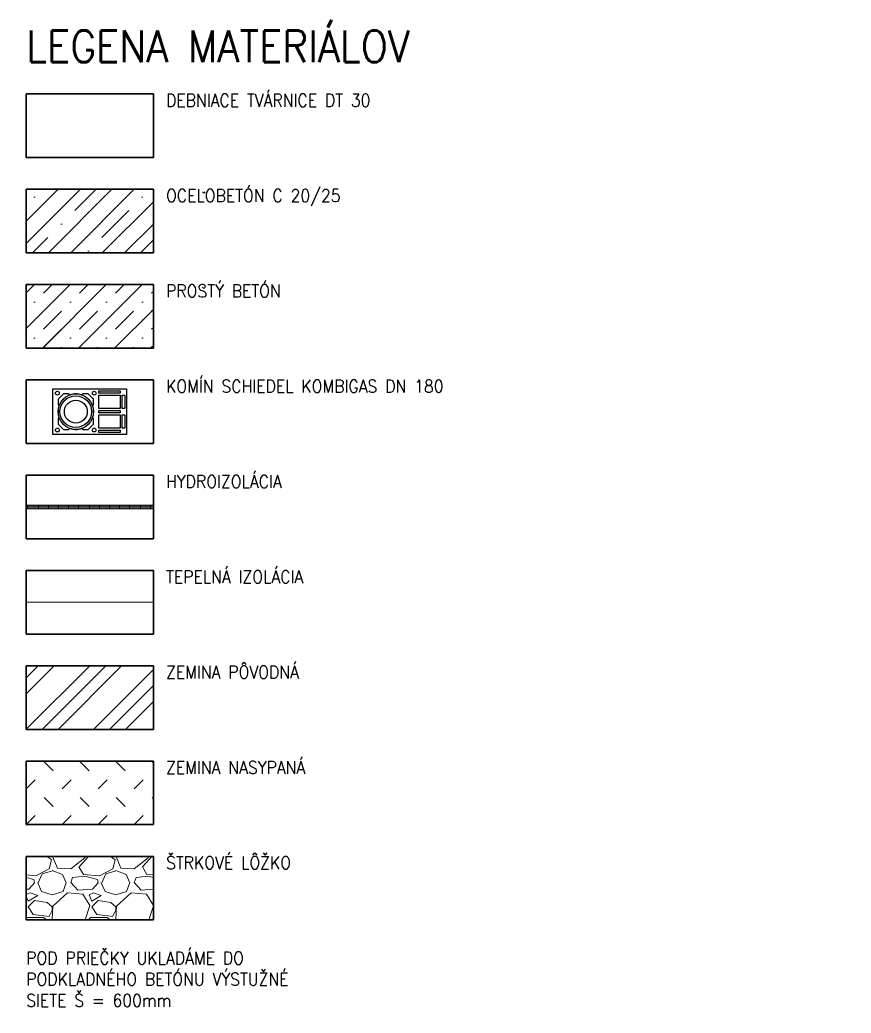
# Model space of a CAD drawing. Header units: millimetres. Extents: x 1661 to 67848, y 26800 to 53490.
# Drawn here: x 1661 to 8201, y 35088 to 42904 of the extents above; entities that cross this region are included whole.
import ezdxf

# ---------------------------------------------------------------- set-up
doc = ezdxf.new("R2010")
doc.units = ezdxf.units.MM
doc.header["$MEASUREMENT"] = 0
doc.linetypes.add('ACAD_ISO03W100', pattern=[30, 12, -18])
for name, color, linetype, lineweight in [('0.18', 51, 'Continuous', 18), ('0.25', 7, 'Continuous', 25), ('0.35', 6, 'Continuous', 35), ('0.6', 10, 'Continuous', 60), ('Hydroizolácia', 50, 'ACAD_ISO03W100', 50)]:
    doc.layers.add(name, color=color, linetype=linetype, lineweight=lineweight)
doc.styles.add('MyTextStyle', font='romans.shx', dxfattribs={"width": 0.9})
doc.linetypes.add('TEPELNAIZOLACIA', pattern='A,0.004,[1,tepelnaizolacia,S=1,R=360,X=0,Y=0],-400', length=400.004)

msp = doc.modelspace()

# ---------------------------------------------------------------- hatches: boundary and pattern name
at = {"layer": '0.18', "ltscale": 2}
h = msp.add_hatch(dxfattribs=at)
h.set_pattern_fill('BETONSVYSTUZOU', color=256, scale=300, pattern_type=2)
h.set_pattern_definition([(45, (-29813.9, 32281.53), (0, 424.264), []), (45, (-29513.9, 32281.53), (212.132, 636.396), [300, -150, 0, -150]), (45, (-29213.9, 32281.53), (0, 424.264), [])])
h.paths.add_polyline_path([(1711.5, 41571), (1711.5, 41071), (2711.5, 41071), (2711.5, 41571)])
at = {"layer": '0.18'}
h = msp.add_hatch(dxfattribs=at)
h.set_pattern_fill('BETONBEZVYSTUZE', color=256, scale=200, pattern_type=2)
h.set_pattern_definition([(45, (12113.36, 11560.97), (0, 282.8427), []), (45, (12313.36, 11760.97), (0, 141.42136), [200, -100, 0, -100])])
h.paths.add_polyline_path([(1711.5, 40821), (1711.5, 40321), (2711.5, 40321), (2711.5, 40821)])
h = msp.add_hatch(dxfattribs=at)
h.set_pattern_fill('ZEMINAPOVODNA', color=256, scale=125, pattern_type=2)
h.set_pattern_definition([(45, (1711.46, 37320.98), (0, 530.33), []), (45, (1836.46, 37320.98), (0, 530.33), []), (45, (1961.46, 37320.98), (0, 530.33), [])])
h.paths.add_polyline_path([(1711.5, 37821), (1711.5, 37321), (2711.5, 37321), (2711.5, 37821)])
h = msp.add_hatch(dxfattribs=at)
h.set_pattern_fill('ZEMINANASYPANA', color=256, scale=100, pattern_type=2)
h.set_pattern_definition([(45, (1711.46, 36570.98), (0, 282.843), [100, -300]), (135, (1923.56, 36712.4), (-282.843, 2e-14), [100, -300])])
h.paths.add_polyline_path([(1711.5, 37071), (1711.5, 36571), (2711.5, 36571), (2711.5, 37071)])
h = msp.add_hatch(dxfattribs=at)
h.set_pattern_fill('GRAVEL', color=256, scale=500)
h.set_pattern_definition([(228.01279, (12273.364, 9610.965), (-4000, -4500), [67.268, -6659.544]), (184.96974, (12228.364, 9560.965), (6000, 500), [115.434, -11427.9624]), (132.51045, (12113.364, 9550.965), (5000, -5500), [81.394, -8058.016]), (267.27369, (11918.364, 9425.965), (500, 10000), [105.119, -10406.779]), (292.83365, (11913.364, 9320.965), (-2500, 6000), [103.0775, -10204.6866]), (357.27369, (11953.364, 9225.965), (-10000, 500), [105.119, -10406.779]), (37.69424, (12058.364, 9220.965), (-6500, -5000), [139.0145, -13762.424]), (72.25533, (12168.364, 9305.965), (3500, 11000), [131.244, -12993.161]), (121.42957, (12208.364, 9430.965), (-4000, 6500), [105.475, -10442.0366]), (175.23636, (12153.364, 9520.965), (5500, -500), [120.416, -5900.381]), (222.39744, (12033.364, 9530.965), (-6000, -5500), [155.724, -15416.6875]), (138.81407, (12413.364, 9420.965), (-3500, 3000), [53.1505, -5261.9224]), (171.46923, (12373.364, 9455.965), (6500, -1000), [101.1185, -10010.756]), (225, (12273.36, 9470.97), (-6e-14, -500), [70.7105, -636.396]), (203.1986, (12238.364, 9530.965), (2500, 1000), [38.079, -3769.8076]), (291.8014, (12203.36, 9515.965), (-500, 1500), [53.8515, -2638.731]), (30.96376, (12223.36, 9465.965), (1500, 1000), [87.4645, -2828.0114]), (161.56505, (12298.36, 9510.97), (1000, -500), [63.2455, -1517.893]), (16.38954, (11913.364, 9515.965), (5000, 1500), [88.6, -8771.4226]), (70.34618, (11998.364, 9540.965), (-2000, -5500), [74.3305, -7358.704]), (293.1986, (12298.364, 9610.965), (-1000, 2500), [76.1575, -3731.729]), (343.61046, (12328.364, 9540.965), (-5000, 1500), [88.6, -8771.4226]), (339.44395, (11913.364, 9205.965), (-2500, 1000), [85.44, -4186.562]), (294.77514, (11993.364, 9175.965), (-2500, 5500), [71.589, -7087.3215]), (66.8014, (12303.364, 9110.965), (1000, 2500), [76.1575, -3731.729]), (17.35402, (12333.364, 9180.965), (-6500, -2000), [83.8155, -8297.712]), (69.44395, (12058.364, 9110.965), (-1000, -2500), [42.72, -4229.282]), (101.30993, (12273.36, 9110.97), (-500, 2000), [25.495, -2524.015]), (165.96376, (12268.36, 9135.97), (1500, -500), [103.0775, -1958.475]), (186.00901, (12168.364, 9160.965), (5000, 500), [95.525, -9456.9616]), (303.69007, (12223.36, 9420.97), (-500, 1000), [72.111, -1730.665]), (353.15723, (12263.364, 9360.965), (8500, -1000), [125.897, -12463.7813]), (60.9454, (12388.364, 9345.965), (-2000, -3500), [51.478, -5096.337]), (90, (12413.36, 9390.97), (-500, 500), [30, -470]), (120.25644, (12158.364, 9175.965), (2000, -3500), [69.462, -6876.76]), (48.01279, (12123.364, 9235.965), (4000, 4500), [134.536, -6592.276]), (0, (12213.36, 9335.97), (500, 500), [130, -370]), (325.30485, (12343.364, 9335.965), (5000, -3500), [79.057, -7826.637]), (254.0546, (12408.364, 9290.965), (-500, -2000), [72.801, -3567.254]), (207.645975, (12388.364, 9220.965), (-9500, -5000), [118.5325, -11734.737]), (175.42608, (12283.364, 9165.965), (-6500, 500), [125.3995, -12414.537])])
h.paths.add_polyline_path([(2711.5, 35821), (2711.5, 36321), (1711.5, 36321), (1711.5, 35821)])

# ---------------------------------------------------------------- linework, layer by layer
at = {"layer": '0.18', "ltscale": 0.125}
for p, q in [((1711.5, 39086), (2711.5, 39086)), ((1711.5, 39056), (2711.5, 39056))]:
    msp.add_line(p, q, dxfattribs=at)
at = {"layer": '0.18', "linetype": 'TEPELNAIZOLACIA', "ltscale": 0.005}
msp.add_line((1711.5, 38321), (2711.5, 38321), dxfattribs=at)
at = {"layer": '0.25', "ltscale": 5}
for p, q in [((1921.5, 40001), (2501.5, 40001)), ((1921.5, 39641), (1921.5, 40001)), ((2501.5, 40001), (2501.5, 39641)), ((2501.5, 39641), (1921.5, 39641))]:
    msp.add_line(p, q, dxfattribs=at)
at = {"layer": '0.25'}
for p, q in [((2000.9, 39958), (1964.4, 39921.6)), ((2042.2, 39961), (2007.9, 39961)), ((2052.7, 39954.6), (2049.2, 39958)), ((2153.7, 39958), (2150.2, 39954.6)), ((2195, 39961), (2160.7, 39961)), ((2238.5, 39921.6), (2202.1, 39958)), ((1961.5, 39914.5), (1961.5, 39880.3)), ((1964.4, 39873.2), (1967.8, 39869.8)), ((2235.1, 39869.8), (2238.5, 39873.2)), ((2241.5, 39880.3), (2241.5, 39914.5)), ((1961.5, 39761.7), (1961.5, 39727.4)), ((1967.8, 39772.2), (1964.4, 39768.8)), ((1964.4, 39720.4), (2000.9, 39683.9)), ((2202.1, 39683.9), (2238.5, 39720.4)), ((2238.5, 39768.8), (2235.1, 39772.2)), ((2241.5, 39727.4), (2241.5, 39761.7)), ((2007.9, 39681), (2042.2, 39681)), ((2049.2, 39683.9), (2052.7, 39687.3)), ((2150.2, 39687.3), (2153.7, 39683.9)), ((2160.7, 39681), (2195, 39681))]:
    msp.add_line(p, q, dxfattribs=at)
for points in [[(2281.5, 39969), (2281.5, 39983, -0.414214), (2284.5, 39986), (2448.5, 39986, -0.414214), (2451.5, 39983), (2451.5, 39969, -0.414214), (2448.5, 39966), (2284.5, 39966, -0.414214)], [(2466.5, 39849), (2466.5, 39948, -0.414214), (2469.5, 39951), (2483.5, 39951, -0.414214), (2486.5, 39948), (2486.5, 39849, -0.414214), (2483.5, 39846), (2469.5, 39846, -0.414214)], [(2281.5, 39814), (2281.5, 39828, -0.414214), (2284.5, 39831), (2448.5, 39831, -0.414214), (2451.5, 39828), (2451.5, 39814, -0.414214), (2448.5, 39811), (2284.5, 39811, -0.414214)], [(2466.5, 39694), (2466.5, 39793, -0.414214), (2469.5, 39796), (2483.5, 39796, -0.414214), (2486.5, 39793), (2486.5, 39694, -0.414214), (2483.5, 39691), (2469.5, 39691, -0.414214)], [(2281.5, 39659), (2281.5, 39673, -0.414214), (2284.5, 39676), (2448.5, 39676, -0.414214), (2451.5, 39673), (2451.5, 39659, -0.414214), (2448.5, 39656), (2284.5, 39656, -0.414214)]]:
    msp.add_lwpolyline(points, format="xyb", close=True, dxfattribs=at)
at = {"layer": '0.25', "ltscale": 5}
for points in [[(2281.5, 39849), (2281.5, 39948, -0.414214), (2284.5, 39951), (2448.5, 39951, -0.414214), (2451.5, 39948), (2451.5, 39849, -0.414214), (2448.5, 39846), (2284.5, 39846, -0.414214)], [(2281.5, 39694), (2281.5, 39793, -0.414214), (2284.5, 39796), (2448.5, 39796, -0.414214), (2451.5, 39793), (2451.5, 39694, -0.414214), (2448.5, 39691), (2284.5, 39691, -0.414214)]]:
    msp.add_lwpolyline(points, format="xyb", close=True, dxfattribs=at)
at = {"layer": '0.25'}
for centre, radius in [((1956.5, 39966), 15), ((2101.5, 39821), 140), ((2246.5, 39966), 15), ((2101.5, 39821), 90), ((1956.5, 39676), 15), ((2246.5, 39676), 15)]:
    msp.add_circle(centre, radius, dxfattribs=at)
at = {"layer": '0.25', "ltscale": 1.3}
msp.add_circle((2101.5, 39821), 124.6, dxfattribs=at)
at = {"layer": '0.25'}
for centre, radius, start, end in [((2007.9, 39951), 10, 90, 135), ((2042.2, 39951), 10, 45, 90), ((2055.5, 39957.4), 4, 225, 288.6122), ((2101.5, 39821), 140, 90, 108.6122), ((2101.5, 39821), 140, 71.3878, 90), ((2147.4, 39957.4), 4, 251.3878, 315), ((2160.7, 39951), 10, 90, 135), ((2195, 39951), 10, 45, 90), ((1971.5, 39914.5), 10, 135, 180), ((1971.5, 39880.3), 10, 180, 225), ((2101.5, 39821), 140, 161.3878, 180), ((1965, 39866.9), 4, 341.3878, 45), ((2237.9, 39866.9), 4, 135, 198.6122), ((2101.5, 39821), 140, 0, 18.6122), ((2231.5, 39914.5), 10, 0, 45), ((2231.5, 39880.3), 10, 315, 0), ((2101.5, 39821), 140, 180, 198.6122), ((2101.5, 39821), 140, 341.3878, 0), ((1971.5, 39761.7), 10, 135, 180), ((1971.5, 39727.4), 10, 180, 225), ((1965, 39775), 4, 315, 18.6122), ((2237.9, 39775), 4, 161.3878, 225), ((2231.5, 39761.7), 10, 0, 45), ((2231.5, 39727.4), 10, 315, 0), ((2007.9, 39691), 10, 225, 270), ((2042.2, 39691), 10, 270, 315), ((2055.5, 39684.5), 4, 71.3878, 135), ((2101.5, 39821), 140, 251.3878, 270), ((2101.5, 39821), 140, 270, 288.6122), ((2147.4, 39684.5), 4, 45, 108.6122), ((2160.7, 39691), 10, 225, 270), ((2195, 39691), 10, 270, 315)]:
    msp.add_arc(centre, radius, start, end, dxfattribs=at)
at = {"layer": '0.35', "ltscale": 2}
for p, q in [((1711.5, 42321), (1711.5, 41821)), ((1711.5, 42321), (2711.5, 42321)), ((2711.5, 41821), (2711.5, 42321)), ((1711.5, 41821), (2711.5, 41821)), ((1711.5, 41571), (1711.5, 41071)), ((1711.5, 41571), (2711.5, 41571)), ((2711.5, 41071), (2711.5, 41571)), ((1711.5, 41071), (2711.5, 41071)), ((1711.5, 40821), (2711.5, 40821)), ((1711.5, 40821), (1711.5, 40321)), ((2711.5, 40321), (2711.5, 40821)), ((1711.5, 40321), (2711.5, 40321)), ((1711.5, 40071), (2711.5, 40071)), ((1711.5, 40071), (1711.5, 39571)), ((2711.5, 39571), (2711.5, 40071)), ((1711.5, 39571), (2711.5, 39571)), ((1711.5, 39321), (2711.5, 39321)), ((1711.5, 39321), (1711.5, 38821)), ((2711.5, 38821), (2711.5, 39321)), ((1711.5, 38821), (2711.5, 38821)), ((1711.5, 38571), (2711.5, 38571)), ((1711.5, 38571), (1711.5, 38071)), ((2711.5, 38071), (2711.5, 38571)), ((1711.5, 38071), (2711.5, 38071)), ((1711.5, 37821), (2711.5, 37821)), ((1711.5, 37821), (1711.5, 37321)), ((2711.5, 37321), (2711.5, 37821)), ((1711.5, 37321), (2711.5, 37321)), ((1711.5, 37071), (2711.5, 37071)), ((1711.5, 37071), (1711.5, 36571)), ((2711.5, 36571), (2711.5, 37071)), ((1711.5, 36571), (2711.5, 36571)), ((1711.5, 36321), (2711.5, 36321)), ((1711.5, 36321), (1711.5, 35821)), ((2711.5, 35821), (2711.5, 36321)), ((1711.5, 35821), (2711.5, 35821))]:
    msp.add_line(p, q, dxfattribs=at)
at = {"layer": 'Hydroizolácia', "ltscale": 0.125}
msp.add_line((1711.5, 39071), (2711.5, 39071), dxfattribs=at)

# ---------------------------------------------------------------- texts
at = {"layer": '0.25', "ltscale": 2, "char_height": 100, "attachment_point": 1, "style": 'MyTextStyle', "bg_fill": 2}
for s, width, gutter_width, heights, insert in [('{\\Fromans|c238;DEBNIACE TVÁRNICE DT 30}', 5339.999, 500, [0], (2811.5, 42321)), ('{\\FROMANS|C238;OCELOBETÓN C 20/25}', 5339.999, 500, [0], (2811.5, 41571)), ('{\\FROMANS|C238;PROSTÝ BETÓN}', 5339.999, 500, [0], (2811.5, 40821)), ('KOMÍN SCHIEDEL KOMBIGAS{\\Fromans|c238; DN 180}', 5339.999, 500, [215.7], (2811.5, 40071)), ('{\\FROMANS|C238;HYDROIZOLÁCIA}', 5339.999, 500, [215.7], (2811.5, 39321)), ('{\\FROMANS|C238;TEPELNÁ IZOLÁCIA}', 5339.999, 500, [215.7], (2811.5, 38571)), ('{\\FROMANS|C238;ZEMINA PÔVODNÁ}', 5339.999, 500, [215.7], (2811.5, 37821)), ('{\\FROMANS|C238;ZEMINA NASYPANÁ}', 5339.999, 500, [215.7], (2811.5, 37071)), ('{\\FROMANS|C238;ŠTRKOVÉ LÔŽKO}', 5339.999, 500, [215.7], (2811.5, 36321)), ('POD PRIEČKY UKLADÁME DO PODKLADNÉHO BETÓNU V{\\Fromans|c238;Ý}STUŽNÉ SIETE Š{\\Fromans|c238; }={\\Fromans|c238; }600{\\Fromans|c238;mm}', 2382.379, 750, [0], (1711.5, 35571))]:
    msp.add_mtext_dynamic_manual_height_columns(s, width=width, gutter_width=gutter_width, heights=heights, dxfattribs=dict(at, insert=insert))
at = {"layer": '0.6', "ltscale": 2, "insert": (1711.5, 42571), "char_height": 250, "attachment_point": 7, "style": 'MyTextStyle', "bg_fill": 3, "box_fill_scale": 1.15, "bg_fill_color": 256, "bg_fill_transparency": 0}
msp.add_mtext_dynamic_manual_height_columns('{\\Fromans|c238;LEGENA MATERIÁLOV}', width=3444.891, gutter_width=500, heights=[0], dxfattribs=at)

# ---------------------------------------------------------------- next in the draw order: linework, layer by layer
at = {"layer": '0.25'}
for p, q in [((3099, 41551.5), (3109.6, 41540.9)), ((3109.6, 41540.9), (3120.2, 41551.5)), ((3099, 40801.5), (3109.6, 40790.9)), ((3109.6, 40790.9), (3120.2, 40801.5))]:
    msp.add_line(p, q, dxfattribs=at)

doc.saveas('drawing.dxf')
